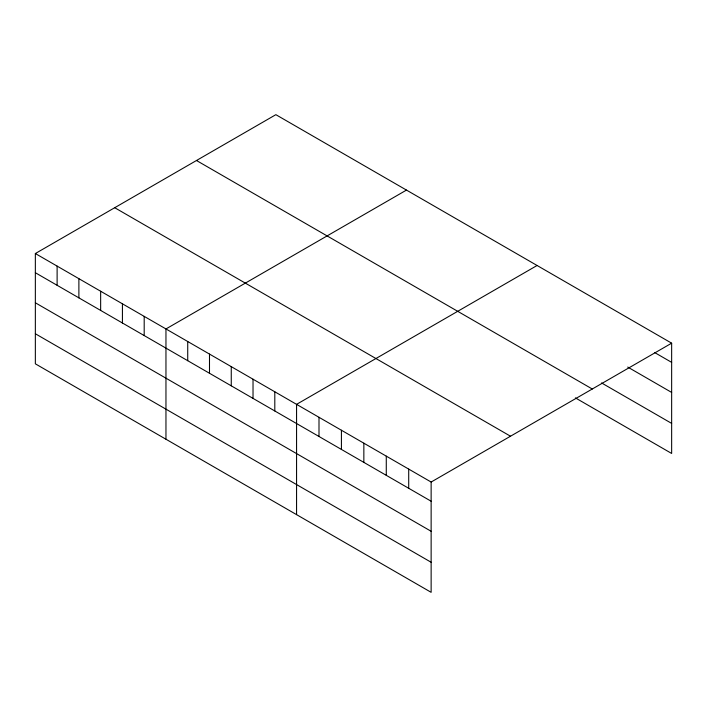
<?xml version="1.0" encoding="UTF-8"?>
<svg xmlns="http://www.w3.org/2000/svg" width="707" height="707" viewBox="0 0 707 707"><rect width="100%" height="100%" fill="white"/><g stroke="black" fill="none" stroke-linecap="round" stroke-linejoin="round"><path stroke-width="1.06" d="M35.35 253.539L431.137 482.041L431.137 592.325L35.35 363.822L35.35 253.539L275.863 114.675L671.65 343.178L671.65 453.461L575.401 397.891M406.472 190.086L165.959 328.949L165.959 439.224M537.081 265.487L296.569 404.351L296.569 514.634M431.137 482.041L671.65 343.178M654.832 352.652L671.65 362.364M627.728 367.066L671.65 392.429M601.56 382.938L671.65 423.396M196.493 160.507L592.28 389.009M114.72 207.717L510.507 436.219M35.35 272.725L431.137 501.228M35.35 302.782L431.137 531.284M35.35 333.757L431.137 562.259M408.708 469.094L408.708 488.281M386.278 456.148L386.278 475.334M363.849 443.201L363.849 462.378M341.419 430.245L341.419 449.431M318.998 417.298L318.998 436.484M274.802 391.784L274.802 410.97M253.026 379.217L253.026 398.403M231.26 366.65L231.26 385.836M209.493 354.083L209.493 373.261M187.726 341.516L187.726 360.694M144.193 316.382L144.193 335.56M122.426 303.807L122.426 322.993M100.65 291.24L100.65 310.426M78.884 278.673L78.884 297.859M57.117 266.106L57.117 285.292"/></g></svg>
